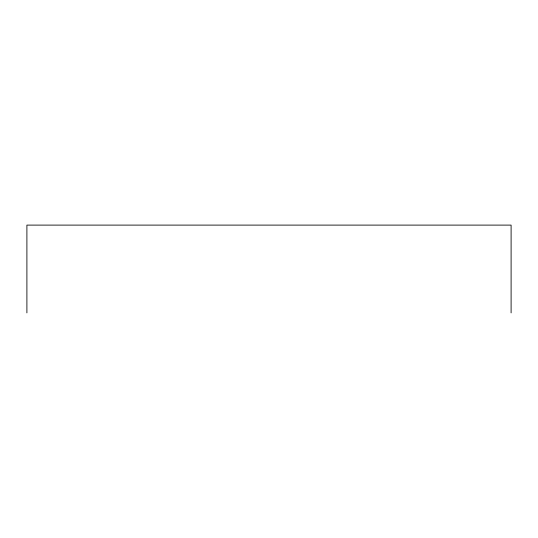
<?xml version="1.0" encoding="UTF-8"?>
<svg xmlns="http://www.w3.org/2000/svg" width="538" height="538" viewBox="0 0 538 538"><rect width="100%" height="100%" fill="white"/><g stroke="black" fill="none" stroke-linecap="round" stroke-linejoin="round"><path stroke-width="0.81" d="M511.1 312.894L511.1 225.106L26.9 225.106L26.9 312.894"/></g></svg>
